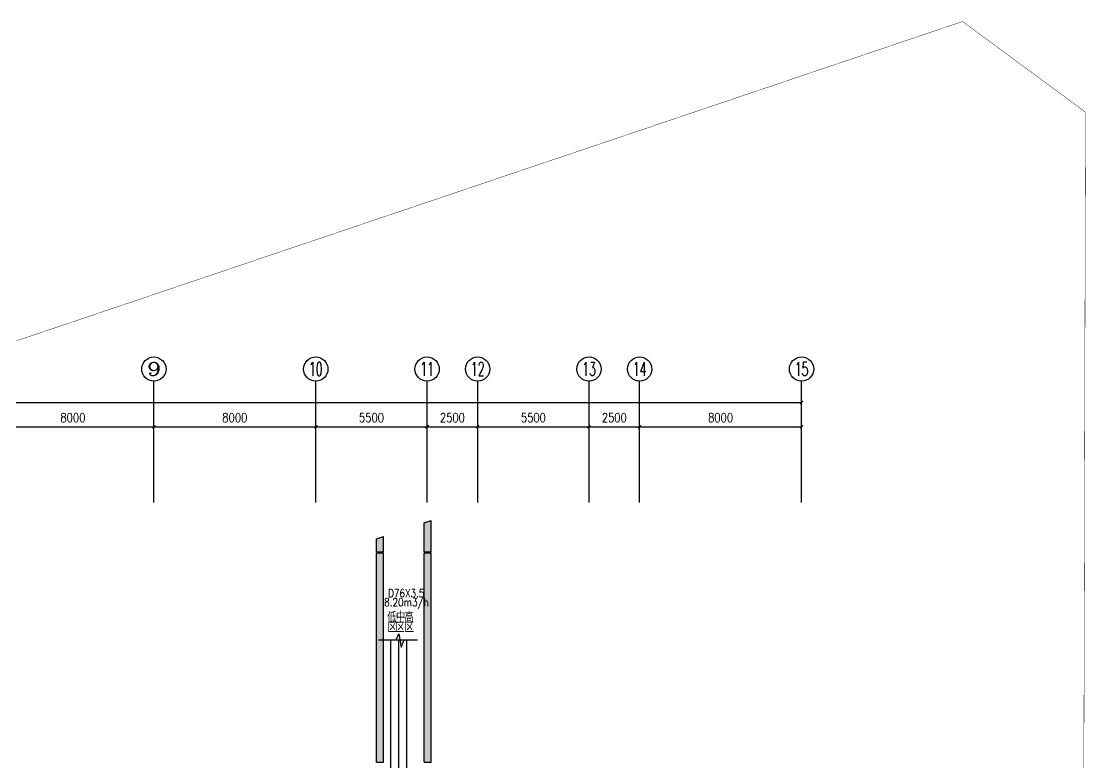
# Model space of a CAD drawing. Extents: x -1348811 to 123514, y -640545 to 749356.
# Drawn here: x -17191 to 35398, y 371685 to 408319 of the extents above; entities that cross this region are included whole.
import ezdxf
from ezdxf.enums import TextEntityAlignment as Align

# ---------------------------------------------------------------- set-up
doc = ezdxf.new("R2010")
doc.units = 0
doc.header["$LTSCALE"] = 10
doc.header["$MEASUREMENT"] = 0
doc.linetypes.add('DASHDOT', pattern=[25.4, 12.7, -6.35, 0, -6.35])
doc.layers.get('0').update_dxf_attribs({"linetype": 'CONTINUOUS'})
doc.layers.get('Defpoints').update_dxf_attribs({"linetype": 'CONTINUOUS'})
for name, color, linetype in [('ac-heat-gs', 9, 'CONTINUOUS'), ('AC-PIPE-DIM1', 20, 'CONTINUOUS'), ('AXIS', 3, 'CONTINUOUS'), ('AXIS_TEXT', 7, 'CONTINUOUS'), ('jlq', 1, 'CONTINUOUS'), ('PUB_HATCH', 9, 'CONTINUOUS'), ('控制线', 5, 'CONTINUOUS')]:
    doc.layers.add(name, color=color, linetype=linetype)
doc.styles.add('_TCH_AXIS', font='COMPLEX', dxfattribs={"bigfont": 'GBCBIG'})
doc.styles.add('AC-TXT', font='tj-romans1.shx', dxfattribs={"width": 0.8})
doc.styles.add('COMPLEX', font='COMPLEX')
doc.styles.add('DIM_FONT', font='SIMPLEX', dxfattribs={"width": 0.8, "bigfont": 'HZTXT'})
doc.styles.add('K-HZ', font='tj-romans1.shx', dxfattribs={"width": 0.8, "bigfont": 'tj-hztxt1.shx'})
doc.dimstyles.new('DIMN150', dxfattribs={"dimscale": 1.5, "dimtxt": 300, "dimasz": 100, "dimexe": 250, "dimexo": 300, "dimgap": 150, "dimtad": 1, "dimdec": 0, "dimzin": 0, "dimdsep": 46, "dimtxsty": 'DIM_FONT', "dimblk": 'ARCHTICK', "dimcen": 0.09, "dimclrt": 7, "dimazin": 2, "dimtfac": 1, "dimtdec": 0, "dimtix": 1, "dimtmove": 2, "dimatfit": 3, "dimfxl": 0, "dimtolj": 1, "dimtzin": 0, "dimarcsym": 0})

# ---------------------------------------------------------------- blocks, each defined once
blk = doc.blocks.new('_ArchTick')
at = {"color": 0, "linetype": 'ByBlock', "const_width": 0.4}
blk.add_lwpolyline([(-0.5, -0.5), (0.5, 0.5)], dxfattribs=at)
blk = doc.blocks.new('*D1557')
at = {"layer": 'AXIS', "color": 0, "lineweight": -2}
for p, q in [((0, 14025), (0, 18900)), ((0, 18525), (96000, 18525)), ((96000, 14025), (96000, 18900))]:
    blk.add_line(p, q, dxfattribs=at)
at = {"layer": 'Defpoints', "color": 0}
for p in [(96000, 18525), (0, 13575), (96000, 13575)]:
    blk.add_point(p, dxfattribs=at)
at = {"layer": 'AXIS', "color": 0, "lineweight": -2, "xscale": 150, "yscale": 150, "zscale": 150, "rotation": 180}
blk.add_blockref('_ArchTick', (0, 18525), dxfattribs=at)
at = {"layer": 'AXIS', "color": 0, "lineweight": -2, "xscale": 150, "yscale": 150, "zscale": 150}
blk.add_blockref('_ArchTick', (96000, 18525), dxfattribs=at)
at = {"layer": 'AXIS', "color": 7, "insert": (48000, 18975), "char_height": 450, "attachment_point": 5, "style": 'DIM_FONT'}
blk.add_mtext('\\A1;96000', dxfattribs=at)
blk = doc.blocks.new('*D1565')
at = {"layer": 'AXIS', "color": 0, "lineweight": -2}
for p, q in [((56000, 14025), (56000, 17700)), ((64000, 14025), (64000, 17700)), ((56000, 17325), (64000, 17325))]:
    blk.add_line(p, q, dxfattribs=at)
at = {"layer": 'Defpoints', "color": 0}
for p in [(64000, 17325), (56000, 13575), (64000, 13575)]:
    blk.add_point(p, dxfattribs=at)
at = {"layer": 'AXIS', "color": 0, "lineweight": -2, "xscale": 150, "yscale": 150, "zscale": 150, "rotation": 180}
blk.add_blockref('_ArchTick', (56000, 17325), dxfattribs=at)
at = {"layer": 'AXIS', "color": 0, "lineweight": -2, "xscale": 150, "yscale": 150, "zscale": 150}
blk.add_blockref('_ArchTick', (64000, 17325), dxfattribs=at)
at = {"layer": 'AXIS', "color": 7, "insert": (60000, 17775), "char_height": 450, "attachment_point": 5, "style": 'DIM_FONT'}
blk.add_mtext('\\A1;8000', dxfattribs=at)
blk = doc.blocks.new('*D1566')
at = {"layer": 'AXIS', "color": 0, "lineweight": -2}
for p, q in [((64000, 14025), (64000, 17700)), ((72000, 14025), (72000, 17700)), ((64000, 17325), (72000, 17325))]:
    blk.add_line(p, q, dxfattribs=at)
at = {"layer": 'Defpoints', "color": 0}
for p in [(72000, 17325), (64000, 13575), (72000, 13575)]:
    blk.add_point(p, dxfattribs=at)
at = {"layer": 'AXIS', "color": 0, "lineweight": -2, "xscale": 150, "yscale": 150, "zscale": 150, "rotation": 180}
blk.add_blockref('_ArchTick', (64000, 17325), dxfattribs=at)
at = {"layer": 'AXIS', "color": 0, "lineweight": -2, "xscale": 150, "yscale": 150, "zscale": 150}
blk.add_blockref('_ArchTick', (72000, 17325), dxfattribs=at)
at = {"layer": 'AXIS', "color": 7, "insert": (68000, 17775), "char_height": 450, "attachment_point": 5, "style": 'DIM_FONT'}
blk.add_mtext('\\A1;8000', dxfattribs=at)
blk = doc.blocks.new('*D1567')
at = {"layer": 'AXIS', "color": 0, "lineweight": -2}
for p, q in [((72000, 14025), (72000, 17700)), ((77500, 14025), (77500, 17700)), ((72000, 17325), (77500, 17325))]:
    blk.add_line(p, q, dxfattribs=at)
at = {"layer": 'Defpoints', "color": 0}
for p in [(77500, 17325), (72000, 13575), (77500, 13575)]:
    blk.add_point(p, dxfattribs=at)
at = {"layer": 'AXIS', "color": 0, "lineweight": -2, "xscale": 150, "yscale": 150, "zscale": 150, "rotation": 180}
blk.add_blockref('_ArchTick', (72000, 17325), dxfattribs=at)
at = {"layer": 'AXIS', "color": 0, "lineweight": -2, "xscale": 150, "yscale": 150, "zscale": 150}
blk.add_blockref('_ArchTick', (77500, 17325), dxfattribs=at)
at = {"layer": 'AXIS', "color": 7, "insert": (74750, 17775), "char_height": 450, "attachment_point": 5, "style": 'DIM_FONT'}
blk.add_mtext('\\A1;5500', dxfattribs=at)
blk = doc.blocks.new('*D1568')
at = {"layer": 'AXIS', "color": 0, "lineweight": -2}
for p, q in [((77500, 14025), (77500, 17700)), ((80000, 14025), (80000, 17700)), ((77500, 17325), (80000, 17325))]:
    blk.add_line(p, q, dxfattribs=at)
at = {"layer": 'Defpoints', "color": 0}
for p in [(80000, 17325), (77500, 13575), (80000, 13575)]:
    blk.add_point(p, dxfattribs=at)
at = {"layer": 'AXIS', "color": 0, "lineweight": -2, "xscale": 150, "yscale": 150, "zscale": 150, "rotation": 180}
blk.add_blockref('_ArchTick', (77500, 17325), dxfattribs=at)
at = {"layer": 'AXIS', "color": 0, "lineweight": -2, "xscale": 150, "yscale": 150, "zscale": 150}
blk.add_blockref('_ArchTick', (80000, 17325), dxfattribs=at)
at = {"layer": 'AXIS', "color": 7, "insert": (78750, 17775), "char_height": 450, "attachment_point": 5, "style": 'DIM_FONT'}
blk.add_mtext('\\A1;2500', dxfattribs=at)
blk = doc.blocks.new('*D1569')
at = {"layer": 'AXIS', "color": 0, "lineweight": -2}
for p, q in [((80000, 14025), (80000, 17700)), ((85500, 14025), (85500, 17700)), ((80000, 17325), (85500, 17325))]:
    blk.add_line(p, q, dxfattribs=at)
at = {"layer": 'Defpoints', "color": 0}
for p in [(85500, 17325), (80000, 13575), (85500, 13575)]:
    blk.add_point(p, dxfattribs=at)
at = {"layer": 'AXIS', "color": 0, "lineweight": -2, "xscale": 150, "yscale": 150, "zscale": 150, "rotation": 180}
blk.add_blockref('_ArchTick', (80000, 17325), dxfattribs=at)
at = {"layer": 'AXIS', "color": 0, "lineweight": -2, "xscale": 150, "yscale": 150, "zscale": 150}
blk.add_blockref('_ArchTick', (85500, 17325), dxfattribs=at)
at = {"layer": 'AXIS', "color": 7, "insert": (82750, 17775), "char_height": 450, "attachment_point": 5, "style": 'DIM_FONT'}
blk.add_mtext('\\A1;5500', dxfattribs=at)
blk = doc.blocks.new('*D1570')
at = {"layer": 'AXIS', "color": 0, "lineweight": -2}
for p, q in [((85500, 14025), (85500, 17700)), ((88000, 14025), (88000, 17700)), ((85500, 17325), (88000, 17325))]:
    blk.add_line(p, q, dxfattribs=at)
at = {"layer": 'Defpoints', "color": 0}
for p in [(88000, 17325), (85500, 13575), (88000, 13575)]:
    blk.add_point(p, dxfattribs=at)
at = {"layer": 'AXIS', "color": 0, "lineweight": -2, "xscale": 150, "yscale": 150, "zscale": 150, "rotation": 180}
blk.add_blockref('_ArchTick', (85500, 17325), dxfattribs=at)
at = {"layer": 'AXIS', "color": 0, "lineweight": -2, "xscale": 150, "yscale": 150, "zscale": 150}
blk.add_blockref('_ArchTick', (88000, 17325), dxfattribs=at)
at = {"layer": 'AXIS', "color": 7, "insert": (86750, 17775), "char_height": 450, "attachment_point": 5, "style": 'DIM_FONT'}
blk.add_mtext('\\A1;2500', dxfattribs=at)
blk = doc.blocks.new('*D1571')
at = {"layer": 'AXIS', "color": 0, "lineweight": -2}
for p, q in [((88000, 14025), (88000, 17700)), ((96000, 14025), (96000, 17700)), ((88000, 17325), (96000, 17325))]:
    blk.add_line(p, q, dxfattribs=at)
at = {"layer": 'Defpoints', "color": 0}
for p in [(96000, 17325), (88000, 13575), (96000, 13575)]:
    blk.add_point(p, dxfattribs=at)
at = {"layer": 'AXIS', "color": 0, "lineweight": -2, "xscale": 150, "yscale": 150, "zscale": 150, "rotation": 180}
blk.add_blockref('_ArchTick', (88000, 17325), dxfattribs=at)
at = {"layer": 'AXIS', "color": 0, "lineweight": -2, "xscale": 150, "yscale": 150, "zscale": 150}
blk.add_blockref('_ArchTick', (96000, 17325), dxfattribs=at)
at = {"layer": 'AXIS', "color": 7, "insert": (92000, 17775), "char_height": 450, "attachment_point": 5, "style": 'DIM_FONT'}
blk.add_mtext('\\A1;8000', dxfattribs=at)
blk = doc.blocks.new('_AXISO')
blk.add_circle((0, 0), 0.5)
at = {"layer": 'AXIS_TEXT', "style": 'COMPLEX', "width": 1.041667}
blk.add_attdef('A', text='', height=0.56, dxfattribs=at).set_placement((-0.25, -0.28), (0.25, -0.28), align=Align.FIT)
blk = doc.blocks.new('jlqq')
at = {"layer": 'PUB_HATCH'}
for points in [[(79055, 27780), (78705, 27662), (78705, 26235), (79055, 26235)], [(76705, 26991), (76355, 26874), (76355, 26235), (76705, 26235)], [(76705, 26185), (76355, 26185), (76355, 15835), (76705, 15835)], [(79055, 26185), (78705, 26185), (78705, 15835), (79055, 15835)]]:
    blk.add_hatch(color=256, dxfattribs=at).paths.add_polyline_path(points)
at = {"layer": 'jlq'}
for p, q in [((78705, 27662), (79055, 27780)), ((78705, 26235), (78705, 27662)), ((79055, 26235), (79055, 27780)), ((76355, 26874), (76705, 26991)), ((76355, 26235), (76355, 26874)), ((76705, 26235), (76705, 26991)), ((79055, 26235), (79055, 26295)), ((76355, 26235), (76705, 26235)), ((76355, 26185), (76705, 26185)), ((76355, 15835), (76355, 26185)), ((76705, 15835), (76705, 26185)), ((78705, 26235), (79055, 26235)), ((78705, 26185), (79055, 26185)), ((78705, 15835), (78705, 26185)), ((79055, 15835), (79055, 26185)), ((76355, 15835), (76705, 15835)), ((78705, 15835), (79055, 15835))]:
    blk.add_line(p, q, dxfattribs=at)
blk = doc.blocks.new('he1')
at = {"layer": 'ac-heat-gs', "linetype": 'ByBlock'}
for p, q in [((75700, 210481), (75700, 218130)), ((76100, 209681), (76100, 218130)), ((76500, 208881), (76500, 218130))]:
    blk.add_line(p, q, dxfattribs=at)
at = {"layer": 'AC-PIPE-DIM1'}
for p, q in [((75974, 218130), (76104, 218424)), ((76104, 218424), (76223, 217766)), ((75099, 218130), (77029, 218130)), ((76223, 217766), (76374, 218130))]:
    blk.add_line(p, q, dxfattribs=at)
at = {"layer": 'AC-PIPE-DIM1', "width": 0.8}
for s, height, style, p in [('D76X3.5', 400, 'AC-TXT', (75570, 220234)), ('8.20m3/h', 400, 'AC-TXT', (75381, 219787)), ('低', 450, 'K-HZ', (75527, 219011)), ('中', 450, 'K-HZ', (75958, 219032)), ('高', 450, 'K-HZ', (76381, 219021)), ('区', 450, 'K-HZ', (75540, 218508)), ('区', 450, 'K-HZ', (75936, 218508)), ('区', 450, 'K-HZ', (76384, 218508))]:
    blk.add_text(s, height=height, dxfattribs=dict(at, style=style)).set_placement(p)
blk = doc.blocks.new('zzzzz')
at = {"layer": 'AXIS'}
for p, q in [((64000, 13574.9), (64000, 19574.9)), ((72000, 13574.9), (72000, 19574.9)), ((77500, 13574.9), (77500, 19574.9)), ((80000, 13574.9), (80000, 19574.9)), ((85500, 13574.9), (85500, 19574.9)), ((88000, 13574.9), (88000, 19574.9)), ((96000, 13574.9), (96000, 19574.9))]:
    blk.add_line(p, q, dxfattribs=at)
ref = blk.add_blockref('_AXISO', (64000, 20174.9), dxfattribs=dict(at, xscale=1200, yscale=1200, zscale=1200))
ref.add_attrib('A', '9', dxfattribs={"layer": 'AXIS_TEXT', "height": 678.8, "style": '_TCH_AXIS', "width": 1.5}).set_placement((63660.6, 19835.5), (64339.4, 19835.5), align=Align.FIT)
ref = blk.add_blockref('_AXISO', (72000, 20174.9), dxfattribs=dict(at, xscale=1200, yscale=1200, zscale=1200))
ref.add_attrib('A', '10', dxfattribs={"layer": 'AXIS_TEXT', "height": 678.82, "style": '_TCH_AXIS', "width": 0.724138}).set_placement((71660.6, 19835.5), (72339.4, 19835.5), align=Align.FIT)
ref = blk.add_blockref('_AXISO', (77500, 20174.9), dxfattribs=dict(at, xscale=1200, yscale=1200, zscale=1200))
ref.add_attrib('A', '11', dxfattribs={"layer": 'AXIS_TEXT', "height": 678.82, "style": '_TCH_AXIS', "width": 0.875}).set_placement((77160.6, 19835.5), (77839.4, 19835.5), align=Align.FIT)
ref = blk.add_blockref('_AXISO', (80000, 20174.9), dxfattribs=dict(at, xscale=1200, yscale=1200, zscale=1200))
ref.add_attrib('A', '12', dxfattribs={"layer": 'AXIS_TEXT', "height": 678.82, "style": '_TCH_AXIS', "width": 0.724138}).set_placement((79660.6, 19835.5), (80339.4, 19835.5), align=Align.FIT)
ref = blk.add_blockref('_AXISO', (85500, 20174.9), dxfattribs=dict(at, xscale=1200, yscale=1200, zscale=1200))
ref.add_attrib('A', '13', dxfattribs={"layer": 'AXIS_TEXT', "height": 678.82, "style": '_TCH_AXIS', "width": 0.724138}).set_placement((85160.6, 19835.5), (85839.4, 19835.5), align=Align.FIT)
ref = blk.add_blockref('_AXISO', (88000, 20174.9), dxfattribs=dict(at, xscale=1200, yscale=1200, zscale=1200))
ref.add_attrib('A', '14', dxfattribs={"layer": 'AXIS_TEXT', "height": 678.82, "style": '_TCH_AXIS', "width": 0.677419}).set_placement((87660.6, 19835.5), (88339.4, 19835.5), align=Align.FIT)
ref = blk.add_blockref('_AXISO', (96000, 20174.9), dxfattribs=dict(at, xscale=1200, yscale=1200, zscale=1200))
ref.add_attrib('A', '15', dxfattribs={"layer": 'AXIS_TEXT', "height": 678.82, "style": '_TCH_AXIS', "width": 0.724138}).set_placement((95660.6, 19835.5), (96339.4, 19835.5), align=Align.FIT)
for p1, p2, distance, picture, middle in [((0, 13574.9), (96000, 13574.9), 4950, '*D1557', (48000, 18974.9)), ((56000, 13574.9), (64000, 13574.9), 3750, '*D1565', (60000, 17774.9)), ((64000, 13574.9), (72000, 13574.9), 3750, '*D1566', (68000, 17774.9)), ((72000, 13574.9), (77500, 13574.9), 3750, '*D1567', (74750, 17774.9)), ((77500, 13574.9), (80000, 13574.9), 3750, '*D1568', (78750, 17774.9)), ((80000, 13574.9), (85500, 13574.9), 3750, '*D1569', (82750, 17774.9)), ((85500, 13574.9), (88000, 13574.9), 3750, '*D1570', (86750, 17774.9)), ((88000, 13574.9), (96000, 13574.9), 3750, '*D1571', (92000, 17774.9))]:
    dim = blk.add_aligned_dim(p1=p1, p2=p2, distance=distance, dimstyle='DIMN150', dxfattribs=at)
    dim.commit()
    dim.dimension.update_dxf_attribs({"geometry": picture, "text_midpoint": middle})

msp = doc.modelspace()

# ---------------------------------------------------------------- linework, layer by layer
at = {"layer": '控制线', "color": 1, "linetype": 'DASHDOT', "ltscale": 0.1, "const_width": 20}
msp.add_lwpolyline([(-77078.8, 372393.9), (29313.2, 408307.8), (35388.1, 403830.8), (34740.9, 147999.2), (25565.6, 138857.3), (-77339.2, 138972.2)], close=True, dxfattribs=at)

# ---------------------------------------------------------------- block references
at = {"layer": 'ac-heat-gs'}
msp.add_blockref('he1', (-74640.8, 159626.6), dxfattribs=at)
at = {"layer": 'AXIS'}
msp.add_blockref('zzzzz', (-74640.8, 370960.1), dxfattribs=at)
at = {"layer": 'jlq'}
msp.add_blockref('jlqq', (-75996, 355874.9), dxfattribs=at)

doc.saveas('drawing.dxf')
